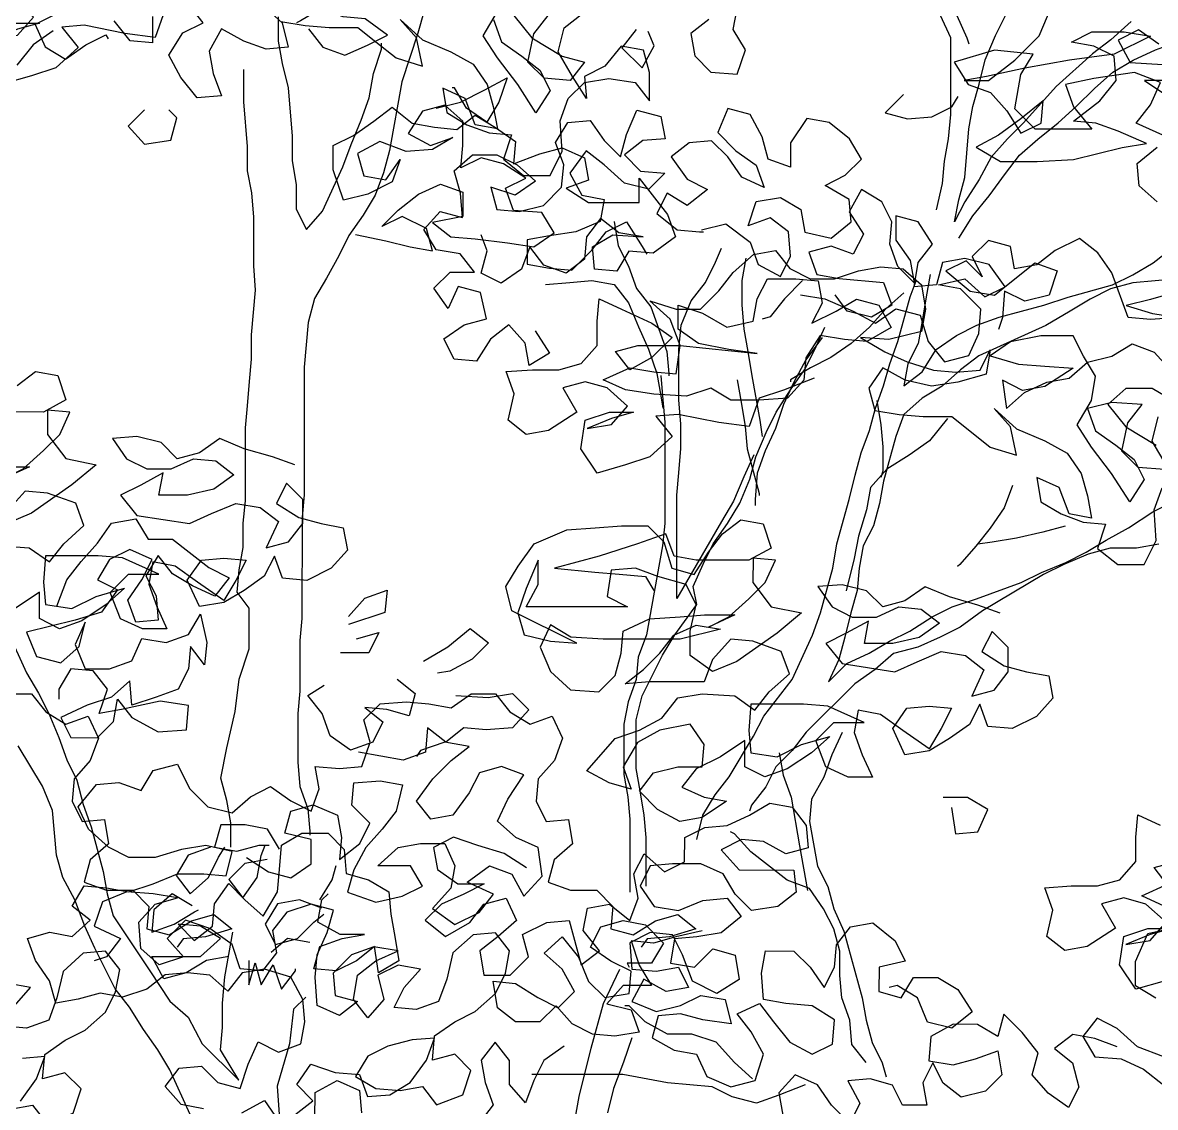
# Model space of a CAD drawing. Header units: inches. Extents: x 350994 to 353538, y 1581369 to 1583842.
# Drawn here: x 351497.648 to 351498.559, y 1583582.364 to 1583583.236 of the extents above; entities that cross this region are included whole.
import ezdxf

# ---------------------------------------------------------------- set-up
doc = ezdxf.new("R2010")
doc.units = ezdxf.units.IN
doc.header["$MEASUREMENT"] = 0
doc.linetypes.add('1', pattern=[0])
doc.layers.add('FOREST', color=96, linetype='Continuous')
doc.layers.add('TREE', color=81, linetype='1')

# ---------------------------------------------------------------- blocks, each defined once
blk = doc.blocks.new('TREE_4')
at = {"color": 94}
for points in [[(-953.5, 7397.9), (-979.6, 7377.7), (-973.8, 7345.9), (-950.7, 7322.7), (-913.1, 7319.8), (-901.5, 7354.5), (-918.8, 7383.4), (-913, 7415.2)], [(-1729.5, 7412.6), (-1744, 7372.1), (-1787.4, 7377.9), (-1845.2, 7389.6), (-1877, 7386.7), (-1853.9, 7357.8), (-1885.7, 7328.9), (-1920.4, 7317.3), (-1960.9, 7305.8), (-1984, 7340.5), (-1978.2, 7381), (-1943.5, 7392.5), (-1908.8, 7392.5), (-1940.6, 7383.9), (-1975.3, 7369.4), (-1940.6, 7375.2), (-1917.5, 7401.2), (-1946.4, 7427.2), (-1978.2, 7435.9), (-2010, 7427.3), (-1989.8, 7392.6), (-2030.3, 7366.6), (-2062.1, 7360.8), (-2088.1, 7381.1), (-2079.4, 7418.7), (-2090.9, 7450.5), (-2053.3, 7453.4), (-2015.7, 7453.3), (-1983.9, 7462), (-1960.8, 7488), (-1960.7, 7522.7), (-1957.8, 7554.5), (-1926, 7540)], [(-1914.5, 7453.2), (-1934.7, 7479.3), (-1902.9, 7487.9)], [(-1920.3, 7424.3), (-1952.1, 7438.8), (-1914.5, 7456.1)], [(-1564.7, 7395.1), (-1530, 7389.3), (-1495.4, 7386.3), (-1454.9, 7386.3), (-1428.9, 7366), (-1400, 7342.9), (-1362.4, 7331.3), (-1371, 7371.8), (-1394.1, 7397.8), (-1362.4, 7368.9), (-1321.9, 7351.5), (-1290.1, 7334.1), (-1269.9, 7305.2), (-1261.3, 7273.4), (-1255.5, 7241.6), (-1287.3, 7247.4), (-1301.7, 7285), (-1333.5, 7299.5), (-1327.8, 7264.8), (-1298.9, 7247.4), (-1267.1, 7235.8), (-1235.3, 7232.9), (-1246.9, 7198.2), (-1218, 7175), (-1180.4, 7175), (-1163, 7209.7), (-1165.9, 7253), (-1154.3, 7284.8), (-1131.1, 7307.9), (-1096.4, 7313.7), (-1058.8, 7307.9), (-1038.6, 7281.8), (-1038.6, 7322.3), (-1047.2, 7354.1), (-1079, 7359.9), (-1102.2, 7331.1), (-1131.1, 7316.6), (-1128.3, 7284.8), (-1148.5, 7316.6), (-1168.7, 7351.4), (-1160, 7386), (-1133.9, 7406.3)], [(-1232.2, 7403.5), (-1206.2, 7371.6), (-1162.9, 7345.6), (-1131.1, 7336.9), (-1151.4, 7310.9), (-1188.9, 7313.8), (-1212.1, 7336.9), (-1203.3, 7377.4), (-1183.1, 7403.4)], [(-1261.1, 7397.7), (-1249.6, 7365.9), (-1220.7, 7345.6), (-1194.7, 7325.4), (-1180.3, 7296.4), (-1200.6, 7264.6), (-1226.5, 7305.1), (-1255.4, 7342.8), (-1275.6, 7374.6), (-1255.4, 7409.3)], [(-311.7, 7362.6), (-340.6, 7382.9), (-369.5, 7368.4), (-352.2, 7336.6), (-305.9, 7333.7)], [(-294.4, 7310.5), (-332, 7310.6), (-297.3, 7287.4)], [(-306, 7232.5), (-343.6, 7249.9), (-323.3, 7275.9), (-308.9, 7307.7), (-346.4, 7322.2), (-404.3, 7313.5), (-444.7, 7304.9), (-433.2, 7273.1), (-407.2, 7241.3), (-488.2, 7241.3), (-517.1, 7270.3), (-508.3, 7319.4), (-491, 7348.3), (-545.9, 7354.1), (-603.7, 7336.8), (-583.5, 7305), (-551.7, 7293.4), (-528.6, 7267.4), (-508.4, 7235.6), (-479.5, 7250), (-476.6, 7281.8), (-508.4, 7255.8), (-540.2, 7232.7), (-572, 7215.4), (-537.4, 7195.1), (-485.3, 7195.1), (-433.3, 7197.9), (-363.9, 7215.2), (-329.2, 7220.9), (-369.6, 7238.3), (-401.4, 7249.9), (-433.2, 7252.8), (-395.6, 7281.7), (-372.5, 7310.6), (-375.3, 7345.3), (-404.2, 7359.8), (-436, 7365.6), (-407.1, 7380), (-360.8, 7380), (-323.2, 7374.2), (-375.3, 7348.2), (-438.9, 7339.6), (-502.5, 7328.1), (-557.5, 7316.6), (-589.3, 7310.8), (-554.6, 7310.8), (-517, 7339.7), (-482.3, 7374.3), (-464.9, 7414.8)], [(-1057.6, 7383.5), (-1077.9, 7357.5), (-1049, 7328.6), (-1031.6, 7360.4), (-1040.3, 7380.6)], [(-1458, 7090.7), (-1414.6, 7082), (-1379.9, 7073.3), (-1348.1, 7067.5), (-1356.8, 7099.3), (-1391.5, 7116.7), (-1420.4, 7102.3), (-1397.2, 7125.4), (-1368.3, 7148.5), (-1336.5, 7162.9), (-1304.7, 7151.3), (-1304.7, 7116.6), (-1348.1, 7108), (-1322.1, 7087.7), (-1287.4, 7084.8), (-1241.2, 7079), (-1203.6, 7073.2), (-1174.6, 7093.4), (-1192, 7122.3), (-1232.4, 7125.2), (-1244, 7157), (-1215, 7171.5), (-1246.8, 7191.7), (-1278.6, 7200.4), (-1307.6, 7186), (-1304.6, 7217.8), (-1304.6, 7252.5), (-1330.6, 7275.7), (-1362.4, 7267), (-1382.7, 7235.2), (-1350.9, 7217.9), (-1319.1, 7229.4), (-1348, 7212.1), (-1385.6, 7209.2), (-1423.2, 7223.7), (-1455, 7206.4), (-1446.3, 7174.6), (-1414.5, 7168.8), (-1394.3, 7197.7), (-1405.9, 7165.9), (-1440.6, 7148.5), (-1475.3, 7139.9), (-1489.7, 7183.3), (-1489.7, 7218), (-1460.7, 7232.4), (-1431.8, 7252.6), (-1405.8, 7272.8), (-1376.9, 7249.7), (-1345.1, 7243.9), (-1313.3, 7240.9), (-1287.2, 7261.2), (-1258.3, 7243.8), (-1229.5, 7223.5), (-1232.4, 7191.7), (-1194.8, 7206.1), (-1163, 7214.8), (-1131.2, 7200.3), (-1125.4, 7168.5), (-1157.2, 7157), (-1125.4, 7136.7), (-1053.2, 7136.6), (-1053.1, 7171.3), (-1012.7, 7119.2), (-1001.2, 7087.4), (-1033, 7064.3), (-1067.7, 7067.2), (-1085.1, 7038.3), (-1116.9, 7041.3), (-1119.7, 7073.1), (-1090.8, 7090.4), (-1047.4, 7087.5), (-1082.1, 7093.3), (-1108.1, 7113.5), (-1128.4, 7087.5), (-1131.3, 7055.7), (-1157.3, 7035.5), (-1189.1, 7047.1), (-1209.4, 7073.2), (-1220.9, 7041.4), (-1249.9, 7021.2), (-1278.8, 7035.6), (-1270.1, 7067.4), (-1278.7, 7090.6)], [(-676.1, 7290.7), (-702.1, 7264.7), (-670.3, 7256), (-635.6, 7258.8), (-606.7, 7273.2), (-598, 7287.7)], [(-803.6, 6886), (-847, 6868.7), (-881.7, 6857.1), (-896.2, 6816.7), (-939.6, 6822.5), (-997.4, 6834.1), (-1029.2, 6831.3), (-1006.1, 6802.3), (-1037.9, 6773.4), (-1072.7, 6761.9), (-1113.1, 6750.4), (-1136.2, 6785.1), (-1130.4, 6825.6), (-1095.7, 6837.1), (-1061, 6837.1), (-1092.8, 6828.4), (-1127.5, 6814), (-1092.8, 6819.8), (-1069.7, 6845.8), (-1098.6, 6871.8), (-1130.4, 6880.5), (-1162.2, 6871.9), (-1142, 6837.1), (-1182.5, 6811.2), (-1214.3, 6805.4), (-1240.3, 6825.7), (-1231.6, 6863.2), (-1243.1, 6895.1), (-1205.5, 6897.9), (-1167.9, 6897.9), (-1136.1, 6906.5), (-1113, 6932.5), (-1112.9, 6967.2), (-1110, 6999), (-1078.2, 6984.5), (-1034.9, 6964.3), (-1006, 6944), (-1034.9, 6915.1), (-1066.7, 6897.8), (-1087, 6923.8), (-1055.1, 6932.5), (-994.4, 6932.4), (-884.6, 6920.8), (-925, 6926.6), (-968.4, 6935.3), (-997.3, 6955.6), (-997.3, 6990.2), (-962.6, 6978.7), (-927.9, 6958.4), (-890.3, 6967), (-884.5, 6998.8), (-870, 7027.7), (-829.5, 7027.7), (-797.7, 7024.8), (-792, 6993), (-806.5, 6964.1), (-771.8, 6981.4), (-742.8, 6998.7), (-711, 6990), (-693.7, 6958.2), (-728.4, 6938), (-760.2, 6940.9), (-794.9, 6946.7), (-815.2, 6914.9), (-818.1, 6883.1), (-841.3, 6857.1), (-881.7, 6854.3), (-922.2, 6854.3), (-951.1, 6871.7), (-985.8, 6860.1), (-1032.1, 6863.1), (-1072.6, 6868.9), (-1104.3, 6883.4), (-1066.7, 6900.7), (-1032.1, 6894.9), (-1000.3, 6891.9), (-994.4, 6932.4), (-1008.9, 6970), (-1037.7, 6996.1), (-1000.2, 6984.5), (-965.5, 6984.4), (-939.4, 7010.4), (-919.2, 7036.4), (-890.2, 7062.4), (-858.4, 7068.2), (-838.2, 7042.1), (-809.3, 7027.7), (-774.6, 7027.6), (-739.9, 7039.2), (-708.1, 7044.9), (-676.3, 7042), (-650.3, 7018.8), (-644.5, 6984.1), (-650.3, 6952.3), (-696.6, 6940.8), (-737.1, 6943.8), (-702.4, 6923.5), (-670.6, 6909), (-633.1, 6897.4), (-601.2, 6894.5), (-566.6, 6897.3), (-552.1, 6926.2), (-557.9, 6891.5), (-598.4, 6880), (-636, 6874.3), (-673.5, 6883), (-705.3, 6900.4), (-725.6, 6871.5), (-717, 6839.6), (-682.3, 6833.8), (-647.6, 6830.9), (-607.1, 6830.9), (-581.1, 6810.6), (-552.2, 6787.5), (-514.6, 6775.9), (-523.3, 6816.3), (-546.4, 6842.4), (-514.6, 6813.4), (-474.1, 6796.1), (-442.3, 6778.7), (-422.1, 6749.7), (-413.5, 6717.9), (-407.7, 6686.1), (-439.5, 6691.9), (-453.9, 6729.5), (-485.7, 6744), (-480, 6709.3), (-451.1, 6691.9), (-419.3, 6680.4), (-387.5, 6677.4), (-399.1, 6642.7), (-370.2, 6619.6), (-332.6, 6619.6), (-315.2, 6654.2), (-318.1, 6697.6), (-306.5, 6729.4)], [(-300.7, 6761.2), (-320.9, 6795.9), (-312.2, 6830.6)], [(-286.1, 6850.8), (-320.8, 6871.1), (-358.4, 6871.1), (-384.4, 6848), (-358.5, 6816.2), (-315.1, 6790.1)], [(-303.6, 6755.4), (-341.2, 6758.3), (-364.3, 6781.5), (-355.6, 6822), (-335.3, 6848), (-378.7, 6850.9), (-413.4, 6842.3), (-401.8, 6810.4), (-372.9, 6790.2), (-346.9, 6769.9), (-332.5, 6741), (-352.8, 6709.2), (-378.8, 6749.7), (-407.6, 6787.3), (-427.8, 6819.1), (-407.6, 6853.8), (-401.8, 6888.5), (-419.1, 6917.4), (-433.5, 6946.4), (-479.8, 6946.4), (-523.1, 6937.8), (-552.1, 6917.6), (-511.6, 6906), (-474, 6903), (-433.5, 6900.1), (-474.1, 6874.1), (-505.9, 6868.4), (-534.8, 6882.8), (-529, 6842.4), (-503, 6865.5), (-471.2, 6879.9), (-439.3, 6885.7), (-413.3, 6908.8), (-378.6, 6917.4), (-349.7, 6934.7), (-317.9, 6923.1), (-294.8, 6897.1)], [(-291.8, 7007), (-323.6, 6998.3), (-358.3, 6989.7), (-320.7, 6978.1), (-283.1, 6972.2), (-323.6, 6969.4), (-355.4, 6972.3), (-378.5, 7035.9), (-398.7, 7064.9), (-424.7, 7085.1), (-459.4, 7067.8), (-485.5, 7047.6), (-517.3, 7041.9), (-523, 7073.7), (-554.8, 7082.4), (-578, 7059.3), (-563.5, 7030.3), (-586.6, 7053.5), (-615.6, 7039.1), (-580.9, 7010.1), (-546.2, 7004.3), (-488.3, 7050.5), (-456.6, 7038.9), (-468.1, 7004.2), (-502.9, 6995.6), (-531.8, 7010.1), (-534.7, 6972.5), (-540.5, 6955.1)], [(-792, 6943.8), (-815.2, 6912), (-832.6, 6880.2), (-847.1, 6848.4), (-858.6, 6813.8), (-873.1, 6782), (-884.7, 6750.2), (-887.7, 6712.6), (-887.7, 6703.9)], [(-1544.7, 6761.9), (-1576.5, 6773.5), (-1617, 6785.1), (-1651.6, 6799.6), (-1680.6, 6779.4), (-1712.4, 6770.8), (-1735.5, 6793.9), (-1770.2, 6802.6), (-1804.9, 6799.8), (-1784.7, 6770.8), (-1755.8, 6756.4), (-1721.1, 6756.3), (-1689.3, 6770.8), (-1657.5, 6767.8), (-1631.5, 6747.6), (-1660.4, 6727.4), (-1698, 6718.7), (-1738.5, 6718.8), (-1732.6, 6750.6), (-1764.5, 6733.2), (-1793.4, 6718.8), (-1770.3, 6689.9), (-1695.1, 6678.2), (-1663.3, 6692.7), (-1628.6, 6707.1), (-1593.9, 6701.3), (-1567.9, 6681), (-1585.3, 6643.4), (-1553.5, 6652.1), (-1533.2, 6678.1), (-1533.2, 6712.8), (-1556.3, 6735.9), (-1570.8, 6707), (-1539, 6686.8), (-1507.2, 6678.1), (-1475.4, 6672.3), (-1469.6, 6640.4), (-1492.8, 6614.4), (-1527.5, 6597.1), (-1562.2, 6600.1), (-1573.7, 6631.9), (-1588.2, 6603), (-1617.1, 6582.8), (-1646.1, 6565.4), (-1680.8, 6559.7), (-1698.1, 6597.3), (-1677.8, 6626.2), (-1646, 6629), (-1614.2, 6626.1), (-1628.7, 6597.2), (-1646.1, 6568.3), (-1683.6, 6594.4), (-1715.4, 6617.5), (-1747.2, 6623.4), (-1753, 6591.6), (-1741.5, 6559.7), (-1727.1, 6527.9), (-1761.8, 6528), (-1793.6, 6542.4), (-1808, 6580), (-1781.9, 6606), (-1738.6, 6606), (-1790.6, 6629.2), (-1825.3, 6632.1), (-1900.5, 6632.2), (-1903.4, 6594.6), (-1900.5, 6562.8), (-1862.9, 6557), (-1828.2, 6574.3), (-1787.7, 6585.8), (-1813.8, 6562.7), (-1848.5, 6539.6), (-1880.3, 6528.1), (-1909.2, 6542.5), (-1909.2, 6580.1), (-1943.9, 6557)], [(-1969.8, 6646.7), (-1923.6, 6643.8), (-1894.7, 6623.5), (-1874.4, 6649.5), (-1845.5, 6675.5), (-1857, 6707.3), (-1897.5, 6721.8), (-1929.3, 6724.7), (-1955.3, 6695.8)], [(-1966.8, 6759.4), (-1923.5, 6759.4), (-1961.1, 6742.1), (-1932.1, 6756.5), (-1903.2, 6782.5), (-1880.1, 6805.6), (-1865.6, 6837.4), (-1897.4, 6840.3), (-1897.4, 6805.6), (-1871.4, 6770.9), (-1828, 6762.2), (-1862.8, 6733.3), (-1920.6, 6692.9), (-1955.3, 6678.5)], [(-1940.7, 6875.1), (-1914.7, 6895.3), (-1882.9, 6889.5), (-1871.3, 6854.8), (-1903.2, 6837.4), (-1978.3, 6837.5)], [(-913.5, 6883.2), (-907.8, 6851.4), (-902, 6816.7), (-899.2, 6784.9), (-881.9, 6721.3), (-881.9, 6718.4)], [(-714, 6854.1), (-708.3, 6819.4), (-705.4, 6787.6), (-705.5, 6752.9), (-708.4, 6744.2)], [(-612.9, 6828), (-638.9, 6796.2), (-667.9, 6776), (-699.7, 6755.8), (-722.8, 6729.8), (-728.6, 6698), (-740.2, 6660.4), (-746.1, 6628.6), (-757.7, 6582.4)], [(-520.4, 6732.5), (-532, 6700.7), (-552.3, 6671.8), (-572.6, 6645.8), (-595.7, 6619.8), (-598.6, 6616.9)], [(-538, 6550.4), (-569.7, 6561.9), (-610.2, 6573.5), (-644.9, 6588), (-673.8, 6567.8), (-705.6, 6559.2), (-728.8, 6582.3), (-763.4, 6591), (-798.1, 6588.2), (-777.9, 6559.2), (-749, 6544.8), (-714.3, 6544.7), (-682.5, 6559.2), (-650.7, 6556.2), (-624.7, 6536), (-653.6, 6515.8), (-691.2, 6507.1), (-731.7, 6507.2), (-725.9, 6539), (-757.7, 6521.6), (-786.6, 6507.2), (-763.5, 6478.3), (-688.4, 6466.6), (-656.6, 6481.1), (-621.9, 6495.5), (-587.2, 6489.7), (-561.2, 6469.4), (-578.5, 6431.8), (-546.7, 6440.5), (-526.5, 6466.5), (-526.4, 6501.2), (-549.5, 6524.3), (-564, 6495.4), (-532.2, 6475.2), (-500.4, 6466.5), (-468.6, 6460.7), (-462.9, 6428.8), (-486, 6402.8), (-520.8, 6385.5), (-555.5, 6388.5), (-567, 6420.3), (-581.5, 6391.4), (-610.4, 6371.2), (-639.3, 6353.8), (-674, 6348.1), (-691.3, 6385.7), (-671.1, 6414.6), (-639.3, 6417.4), (-607.5, 6414.5), (-622, 6385.6), (-639.3, 6356.7), (-676.9, 6382.8), (-708.7, 6405.9), (-740.5, 6411.8), (-746.3, 6380), (-734.7, 6348.1), (-720.3, 6316.3), (-755, 6316.4), (-786.8, 6330.8), (-801.2, 6368.4), (-775.2, 6394.4), (-731.8, 6394.4), (-783.8, 6417.6), (-818.5, 6420.5), (-893.7, 6420.6), (-896.6, 6383), (-893.8, 6351.2), (-856.2, 6345.4), (-821.5, 6362.7), (-781, 6374.2), (-807, 6351.1), (-841.7, 6328), (-873.6, 6316.5), (-902.5, 6330.9), (-902.4, 6368.5), (-937.1, 6345.4), (-971.9, 6328.1), (-992.1, 6302.1), (-960.3, 6287.6), (-928.5, 6281.8), (-963.2, 6258.7), (-995.1, 6253), (-1026.8, 6270.3), (-1052.8, 6296.4), (-1032.6, 6322.4), (-997.9, 6331), (-963.2, 6331), (-960.3, 6362.8), (-980.5, 6391.7), (-1023.8, 6383.1), (-1055.7, 6365.8), (-1075.9, 6331.1), (-1064.4, 6299.3), (-1096.2, 6308), (-1128, 6325.4), (-1087.5, 6371.6), (-1052.8, 6383.1), (-1020.9, 6400.4), (-997.8, 6429.3), (-963.1, 6435.1), (-916.8, 6432.2), (-887.9, 6411.9), (-867.7, 6437.9), (-838.7, 6463.9), (-850.3, 6495.7), (-890.7, 6510.2), (-922.5, 6513.1), (-948.6, 6484.2), (-960.2, 6452.4), (-1038.2, 6452.5), (-1072.9, 6449.6), (-1046.9, 6469.9), (-1023.7, 6493), (-1003.5, 6519), (-971.7, 6533.4), (-937, 6527.6), (-994.8, 6513.2), (-1104.7, 6513.3), (-1150.9, 6516.2), (-1179.8, 6533.6), (-1194.3, 6501.8), (-1179.9, 6467.1), (-1151, 6441), (-1110.5, 6438.1), (-1087.4, 6461.2), (-1078.7, 6493), (-1075.8, 6524.8), (-1038.2, 6542.1), (-994.8, 6545), (-960.1, 6547.8), (-916.7, 6547.8), (-954.3, 6530.5), (-925.4, 6544.9), (-896.5, 6570.9), (-873.3, 6594), (-858.8, 6625.8), (-890.6, 6628.7), (-890.7, 6594), (-864.7, 6559.3), (-821.3, 6550.6), (-856, 6521.7), (-913.9, 6481.3), (-948.6, 6466.9), (-980.4, 6490), (-980.3, 6524.7), (-971.6, 6562.3), (-986.1, 6591.2), (-1026.5, 6602.8), (-1058.3, 6614.4), (-1093, 6611.6), (-1098.8, 6574), (-1069.9, 6559.5), (-1214.5, 6559.6), (-1197.1, 6591.4), (-1197.1, 6626.1), (-1214.5, 6585.7), (-1226.1, 6551), (-1217.4, 6519.2), (-1179.9, 6510.5), (-1142.3, 6507.5), (-1234.8, 6553.9), (-1243.4, 6588.6), (-1226, 6617.5), (-1202.9, 6649.3), (-1156.6, 6669.5), (-1116.1, 6672.3), (-1078.5, 6675.2), (-1040.9, 6675.1), (-1017.8, 6652), (-1006.3, 6614.4), (-974.5, 6605.7), (-954.2, 6637.5), (-934, 6663.5), (-907.9, 6683.7), (-876.1, 6677.9), (-864.6, 6643.2), (-896.4, 6625.9), (-971.6, 6625.9), (-1003.4, 6631.7), (-1014.9, 6663.5), (-1055.4, 6649.1), (-1110.4, 6631.8), (-1174, 6614.5), (-1116.2, 6608.7), (-1081.5, 6605.8), (-1043.9, 6602.9), (-1032.3, 6582.6)], [(-445.3, 6674.6), (-477.1, 6665.9), (-514.7, 6657.3), (-549.4, 6651.6), (-569.7, 6648.7)], [(-1955, 6435.4), (-1920.3, 6435.4), (-1900.1, 6409.3), (-1871.2, 6391.9), (-1839.4, 6403.5), (-1825, 6371.7), (-1836.6, 6339.9), (-1859.7, 6313.9), (-1862.6, 6282.1), (-1848.2, 6253.1), (-1816.4, 6256), (-1810.7, 6221.3), (-1836.7, 6198.2), (-1845.4, 6166.4), (-1813.6, 6154.8), (-1776, 6154.8), (-1752.9, 6131.6), (-1755.8, 6099.8), (-1724, 6091.1), (-1692.2, 6111.3), (-1660.4, 6120), (-1634.4, 6099.7), (-1672, 6088.2), (-1703.8, 6085.3), (-1712.5, 6073.8)], [(-1674.9, 5843), (-1706.7, 5848.8), (-1729.8, 5874.9), (-1709.5, 5900.9), (-1677.7, 5903.7), (-1654.6, 5880.6), (-1622.8, 5871.9), (-1611.2, 5906.6), (-1596.7, 5938.4), (-1567.8, 5923.9), (-1536, 5935.4), (-1530.2, 5967.2), (-1533.1, 5999), (-1550.4, 6030.8), (-1588, 6042.4), (-1619.8, 6036.7), (-1640, 6010.7), (-1666, 6033.8), (-1697.8, 6036.8), (-1729.6, 6033.9), (-1755.7, 6013.7), (-1790.4, 6002.2), (-1822.2, 6008), (-1854, 5999.3), (-1885.8, 5993.6), (-1894.5, 6025.4), (-1914.7, 6054.3), (-1926.2, 6086.1), (-1894.4, 6094.8), (-1862.6, 6089), (-1836.6, 6112.1), (-1862.6, 6132.3), (-1845.2, 6161.2), (-1813.4, 6158.3), (-1781.6, 6152.5), (-1746.9, 6164), (-1712.2, 6178.4), (-1674.6, 6178.4), (-1642.8, 6175.5), (-1634.1, 6210.2), (-1671.6, 6218.9), (-1706.4, 6213.1), (-1743.9, 6201.6), (-1781.5, 6201.6), (-1810.4, 6216.1), (-1839.3, 6242.2), (-1853.8, 6274), (-1827.7, 6305.8), (-1795.9, 6308.6), (-1764.1, 6297), (-1746.7, 6325.9), (-1712, 6334.6), (-1694.7, 6299.9), (-1668.7, 6273.8), (-1634, 6265.1), (-1608, 6288.2), (-1579.1, 6302.7), (-1550.2, 6282.4), (-1521.3, 6267.9), (-1509.7, 6299.7), (-1515.4, 6331.5), (-1480.7, 6328.6), (-1448.9, 6331.4), (-1437.3, 6366.1), (-1446, 6397.9), (-1422.8, 6421.1), (-1385.2, 6423.9), (-1353.4, 6421), (-1321.6, 6415.2), (-1292.7, 6435.4), (-1258, 6435.4), (-1237.8, 6409.3), (-1208.9, 6391.9), (-1177.1, 6403.5), (-1162.6, 6371.7), (-1174.2, 6339.9), (-1197.4, 6313.9), (-1200.3, 6282.1), (-1185.9, 6253.1), (-1154.1, 6256), (-1148.3, 6221.3), (-1174.4, 6198.2), (-1183.1, 6166.4), (-1151.3, 6154.8), (-1113.7, 6154.8), (-1090.6, 6131.6), (-1093.5, 6099.8), (-1061.7, 6091.1), (-1029.9, 6111.3), (-998.1, 6120), (-972.1, 6099.7), (-1009.7, 6088.2), (-1041.5, 6085.3), (-1050.2, 6073.8)], [(-763.6, 6380), (-778.1, 6348.2), (-789.7, 6316.4), (-807.1, 6284.6), (-810, 6252.8), (-798.5, 6189.2), (-784.1, 6160.3), (-775.4, 6128.4), (-761, 6096.6), (-735.1, 6001.2), (-729.3, 5969.4), (-720.7, 5937.6), (-706.2, 5908.6), (-700.5, 5888.4)], [(-1613.8, 6201.5), (-1582.1, 6181.2), (-1550.3, 6172.5), (-1521.3, 6192.7), (-1521.3, 6227.4), (-1558.9, 6236.1), (-1550.2, 6267.9), (-1518.4, 6276.6), (-1483.7, 6262.1), (-1477.9, 6230.3), (-1480.8, 6198.5), (-1451.9, 6221.6), (-1437.4, 6250.5), (-1463.4, 6276.5), (-1460.5, 6308.3), (-1422.9, 6311.2), (-1391.1, 6305.4), (-1399.8, 6267.8), (-1420.1, 6241.8), (-1443.2, 6215.8), (-1460.6, 6184), (-1469.3, 6152.2), (-1428.9, 6137.7), (-1391.3, 6146.4), (-1362.3, 6160.8), (-1379.7, 6189.7), (-1425.9, 6189.8), (-1397, 6215.7), (-1365.2, 6221.5), (-1330.5, 6221.5), (-1316, 6189.7), (-1321.9, 6157.9), (-1347.9, 6129), (-1316.1, 6105.8), (-1281.4, 6123.1), (-1261.1, 6149.1), (-1298.7, 6166.5), (-1266.9, 6189.6), (-1235.1, 6178), (-1217.8, 6146.2), (-1191.7, 6175.1), (-1197.5, 6215.6), (-1229.3, 6230), (-1255.3, 6253.2), (-1240.8, 6285), (-1217.6, 6319.7), (-1249.4, 6331.3), (-1281.2, 6322.6), (-1295.7, 6293.7), (-1318.9, 6261.9), (-1350.7, 6256.2), (-1370.9, 6282.2), (-1347.7, 6314), (-1321.7, 6340), (-1295.7, 6360.2), (-1330.3, 6366), (-1365, 6354.5), (-1370.8, 6345.8)], [(-853.3, 6351.1), (-847.5, 6319.3), (-836, 6287.5), (-824.5, 6218.1), (-813, 6154.5)], [(-607.6, 6272.9), (-601.9, 6235.3), (-570, 6238.1), (-555.6, 6269.9), (-584.5, 6287.3), (-619.2, 6287.3)], [(-729.4, 5908.7), (-749.6, 5934.7), (-752.4, 5969.4), (-764, 6001.2), (-766.8, 6033), (-766.8, 6067.7), (-775.5, 6099.5), (-789.9, 6128.5), (-810.1, 6157.4), (-841.9, 6169), (-893.9, 6209.5), (-917, 6235.5), (-922.8, 6238.4)], [(-1620, 5837.2), (-1588.1, 5854.5), (-1567.9, 5825.6)], [(-1515.9, 5828.4), (-1515.8, 5866), (-1484, 5883.3), (-1452.2, 5868.8), (-1449.4, 5837)], [(-1544.8, 5834.2), (-1518.7, 5854.4), (-1541.9, 5877.6), (-1521.6, 5906.5), (-1486.9, 5894.9), (-1452.2, 5892), (-1440.7, 5860.2), (-1408.9, 5863), (-1379.9, 5880.3), (-1356.8, 5912.1), (-1345.2, 5943.9), (-1377, 5941.1), (-1411.7, 5932.4), (-1440.6, 5918), (-1458, 5889.1), (-1429.1, 5871.7), (-1394.4, 5868.8), (-1362.6, 5874.5), (-1342.4, 5848.5), (-1304.8, 5862.9), (-1293.2, 5897.6), (-1316.3, 5920.8), (-1348.1, 5912.1), (-1345.2, 5946.8), (-1316.3, 5967), (-1287.3, 5981.5), (-1258.4, 6007.4), (-1243.9, 6036.3), (-1238.1, 6068.1), (-1258.3, 6094.2), (-1290.1, 6091.3), (-1319.1, 6065.3), (-1327.8, 6027.7), (-1339.4, 5996), (-1371.2, 5984.4), (-1403, 5987.3), (-1388.5, 6016.2), (-1365.3, 6042.2), (-1397.1, 6048.1), (-1426.1, 6033.6), (-1417.4, 5998.9), (-1440.6, 5972.9), (-1460.8, 5999), (-1455, 6033.6), (-1428.9, 6053.9), (-1397.1, 6068.3), (-1431.8, 6074.1), (-1463.6, 6062.6), (-1489.7, 6036.6), (-1486.8, 6004.8), (-1455, 5996.1), (-1481, 5975.8), (-1512.8, 5990.3), (-1515.7, 6030.8), (-1512.8, 6062.6), (-1498.3, 6094.4), (-1489.6, 6126.2), (-1521.4, 6134.9), (-1556.1, 6123.4), (-1576.3, 6097.4), (-1570.6, 6065.6), (-1590.9, 6039.6), (-1622.7, 6042.5), (-1634.2, 6077.2), (-1666, 6100.3), (-1700.7, 6111.9), (-1726.7, 6085.9), (-1703.6, 6059.9), (-1738.3, 6048.4), (-1764.3, 6071.5), (-1767.2, 6109.1), (-1744, 6135.1), (-1712.2, 6143.8), (-1746.9, 6149.6), (-1784.5, 6152.5), (-1819.2, 6138.1), (-1830.8, 6103.4), (-1793.2, 6086), (-1813.5, 6060), (-1830.8, 6054.2)], [(-1936.3, 5853.9), (-1913.1, 5885.7), (-1901.5, 5917.5), (-1933.4, 5914.6)], [(-1950.8, 5842.3), (-1919, 5848.1), (-1898.7, 5822.1), (-1861.1, 5836.5), (-1849.5, 5871.2), (-1872.7, 5894.3), (-1904.5, 5885.7), (-1901.5, 5920.4), (-1872.6, 5940.6), (-1843.7, 5955), (-1814.7, 5981), (-1800.3, 6009.9), (-1794.5, 6041.7), (-1814.7, 6067.7), (-1846.5, 6064.9), (-1875.4, 6038.9), (-1884.1, 6001.3), (-1895.7, 5969.5), (-1927.5, 5958), (-1959.3, 5960.9)], [(-1944.8, 5989.8), (-1921.7, 6015.8), (-1953.5, 6021.6)], [(-963.4, 6096.8), (-1001, 6088.2), (-1032.8, 6079.5), (-1064.6, 6082.4), (-1053.1, 6047.7), (-1035.7, 6018.8), (-1076.2, 6018.8), (-1099.4, 5992.8), (-1064.7, 5984.1), (-1053.2, 5952.3), (-1087.9, 5946.6), (-1119.7, 5949.5), (-1148.6, 5964), (-1171.7, 5990), (-1194.8, 5966.9), (-1229.5, 5966.9), (-1255.5, 5987.2), (-1261.3, 6024.8), (-1229.5, 6021.9), (-1197.7, 6001.6), (-1168.8, 5987.1), (-1145.6, 6010.2), (-1162.9, 6042.1), (-1188.9, 6065.2), (-1162.9, 6088.3), (-1139.8, 6059.4), (-1125.4, 6024.7), (-1102.3, 6001.5), (-1067.6, 6007.3), (-1064.6, 6039.1), (-1093.5, 6053.6), (-1122.4, 6073.8), (-1108, 6102.7), (-1076.1, 6111.4), (-1044.3, 6105.6), (-1018.3, 6079.5), (-1035.7, 6050.6), (-1070.4, 6050.6), (-1067.5, 6044.9)], [(28.1, 5801), (54.1, 5777.8), (62.7, 5743.1), (30.9, 5740.3), (-0.9, 5751.9), (-32.7, 5769.2), (-50.1, 5737.4), (-44.3, 5705.6), (-32.8, 5673.8), (-67.5, 5671), (-90.6, 5699.9), (-107.9, 5731.7), (-87.6, 5763.5), (-58.7, 5777.9), (-81.8, 5806.9)], [(-131, 5786.7), (-131, 5749.1), (-162.8, 5752), (-185.9, 5780.9)], [(-315.8, 6000.8), (-344.7, 6018.2), (-344.7, 6052.9), (-327.3, 6093.3), (-286.8, 6102)], [(-304.3, 5916.9), (-341.9, 5931.4), (-370.8, 5957.5), (-399.7, 5972), (-420, 5946), (-402.6, 5917), (-365.1, 5914.1), (-333.3, 5899.6), (-304.4, 5876.5)], [(-269.8, 5789.7), (-298.7, 5775.3), (-284.3, 5743.4), (-255.4, 5726.1), (-226.4, 5746.3), (-197.5, 5760.7), (-194.6, 5754.9)], [(-891.3, 5885.7), (-917.3, 5908.8), (-943.3, 5937.8), (-978, 5949.4), (-1012.7, 5949.4), (-1044.5, 5966.8), (-1067.6, 5989.9), (-1073.4, 5989.9)], [(-370.8, 5931.5), (-402.6, 5943.1), (-434.4, 5948.9), (-460.5, 5928.7), (-434.5, 5908.4), (-425.8, 5873.7), (-440.3, 5844.8), (-469.2, 5865.1), (-492.3, 5891.1), (-483.6, 5922.9), (-506.7, 5951.8), (-532.7, 5977.9), (-541.4, 5946.1), (-570.3, 5963.4), (-605, 5963.5), (-636.8, 5946.2), (-639.7, 5911.5), (-605, 5905.7), (-573.2, 5914.3), (-541.4, 5925.8), (-535.7, 5891.1), (-558.8, 5868), (-593.5, 5859.4), (-619.5, 5879.6), (-634, 5908.6), (-648.4, 5879.7), (-642.7, 5847.9), (-677.4, 5847.9), (-691.8, 5876.8), (-723.6, 5885.5), (-755.4, 5882.7), (-738.1, 5850.8), (-752.6, 5821.9), (-778.6, 5848), (-798.8, 5876.9), (-830.6, 5891.4), (-853.7, 5865.4), (-848, 5833.6)], [(941.9, 5967.8), (947.6, 5904.2), (956.2, 5872.4), (976.4, 5846.4), (999.5, 5817.4), (1016.9, 5788.5), (1031.3, 5756.7), (1034.2, 5748)], [(1265.5, 5779.6), (1236.6, 5753.6), (1210.5, 5733.4), (1158.4, 5687.2), (1112.1, 5635.2), (1089, 5612.1), (1065.8, 5586.1), (1048.5, 5554.3), (1028.2, 5522.5), (1013.7, 5493.6), (1019.5, 5525.4), (1028.2, 5557.2), (1034.1, 5626.6), (1039.9, 5658.4), (1048.6, 5690.2), (1057.3, 5724.9), (1071.8, 5759.6), (1100.7, 5817.4)], [(-1160.2, 5932.2), (-1189.1, 5912), (-1203.6, 5883.1), (-1215.2, 5851.3), (-1238.3, 5877.3), (-1238.2, 5912), (-1258.5, 5938.1), (-1278.7, 5912.1), (-1273, 5880.2), (-1261.4, 5848.4), (-1281.7, 5822.4)], [(-816.1, 5876.9), (-853.7, 5862.5), (-885.6, 5851), (-920.2, 5859.7), (-949.1, 5874.2), (-1012.7, 5880), (-1076.3, 5891.6), (-1206.4, 5891.7)], [(256.5, 5795), (247.8, 5763.2), (224.6, 5693.8), (218.8, 5662), (212.9, 5627.3), (207.1, 5595.5), (198.4, 5563.7), (186.8, 5532), (169.5, 5503.1), (149.2, 5474.2), (134.7, 5445.3), (117.3, 5413.5), (100, 5384.6), (91.2, 5349.9), (85.4, 5286.3), (85.2, 5104.1), (82.3, 5072.3), (82.2, 4927.8), (79.3, 4896), (79.2, 4823.7), (76.3, 4791.9), (76.2, 4722.5), (79.1, 4687.8), (90.6, 4656), (93.5, 4624.2), (93.5, 4618.4)], [(987.7, 5511), (996.4, 5548.6), (999.3, 5580.4), (1005.1, 5612.2), (1008.1, 5646.9), (1008.2, 5756.7), (993.7, 5788.5), (976.4, 5820.4), (956.2, 5860.9)], [(91.6, 5769.1), (111.8, 5743.1), (143.6, 5731.5), (175.5, 5745.9), (204.4, 5760.3), (172.6, 5783.5), (140.8, 5786.4), (109, 5798), (80.1, 5780.7), (74.3, 5777.8)], [(48.3, 5786.5), (48.2, 5751.8), (54, 5720), (62.6, 5685.3), (68.4, 5615.9), (68.3, 5581.2), (74.1, 5546.5), (74, 5511.8), (88.5, 5482.9), (111.6, 5508.9), (140.6, 5572.5), (152.2, 5604.3), (166.7, 5638.9), (178.3, 5670.7), (184.1, 5705.4), (195.7, 5740.1), (195.7, 5748.8)], [(1019.5, 5470.5), (1039.7, 5502.3), (1062.9, 5531.1), (1086.1, 5562.9), (1106.3, 5588.9), (1132.4, 5612), (1161.3, 5635.1), (1187.3, 5658.3), (1213.4, 5684.2), (1239.4, 5707.4), (1268.4, 5724.7), (1300.2, 5739.1), (1332, 5750.6), (1363.8, 5759.3), (1395.6, 5762.1), (1427.4, 5770.8), (1462.1, 5776.5), (1493.9, 5782.3), (1566.2, 5782.2), (1598, 5770.6), (1609.6, 5762)], [(-272.7, 5766.6), (-301.6, 5746.4), (-324.8, 5717.5)], [(-340, 4913.7), (-311.1, 4850.1), (-293.8, 4821.1), (-279.3, 4792.2), (-264.9, 4757.5), (-253.4, 4725.7), (-239, 4696.8), (-230.3, 4662.1), (-218.8, 4630.2), (-201.5, 4566.6), (-195.7, 4534.8), (-187.1, 4503), (-135.1, 4424.9), (-135.1, 4424.9), (-106.2, 4381.5), (-80.2, 4358.3), (-60, 4320.7), (-8, 4268.6), (-34, 4312), (-31.1, 4343.8), (-31.1, 4378.5), (-28.1, 4416.1), (-16.5, 4479.7)], [(-19.3, 4601.1), (-19.3, 4635.8), (-25, 4667.6), (-33.7, 4699.5), (-25, 4742.8), (-13.3, 4794.9), (-7.5, 4841.1), (7, 4884.5), (7, 4942.3), (-10.3, 4965.4), (-7.4, 4997.2), (-1.6, 5029), (-1.5, 5063.7), (1.4, 5095.5), (1.5, 5199.6), (4.4, 5231.4), (7.3, 5266.1), (10.2, 5297.9), (10.3, 5332.6), (16.1, 5396.2), (13.3, 5430.9), (13.3, 5500.3), (10.5, 5535), (4.7, 5566.8), (4.7, 5601.5), (-1, 5665.1), (-0.9, 5711.4)], [(273.7, 5656.2), (308.4, 5664.8), (343.1, 5682.2), (374.9, 5699.5), (363.3, 5664.8), (345.9, 5635.9), (317.1, 5656.2), (299.7, 5685.1), (296.8, 5685.1)], [(1302.9, 5522.3), (1276.9, 5545.4), (1274, 5577.2), (1302.9, 5600.3)], [(-142.7, 5653.7), (-165.8, 5630.6), (-142.7, 5604.5), (-105.1, 5610.3), (-96.4, 5642.1), (-108, 5653.7)], [(415.1, 5338), (435.3, 5306.2), (406.3, 5288.9), (400.6, 5320.7), (377.5, 5346.7), (351.4, 5326.5), (331.2, 5294.7), (299.4, 5297.7), (284.9, 5326.6), (313.9, 5346.8), (345.7, 5355.4), (337, 5393), (305.3, 5401.7), (290.8, 5369.9), (270.6, 5398.9), (293.7, 5422), (328.4, 5422), (308.2, 5448), (273.5, 5453.8), (256.2, 5482.7), (279.3, 5508.7), (311.1, 5500), (308.3, 5534.7), (299.6, 5566.5), (325.7, 5589.6), (360.4, 5589.6), (389.3, 5575.1), (415.3, 5552), (386.3, 5531.8), (351.6, 5543.4), (360.3, 5511.6), (392.1, 5508.6), (426.8, 5517.3), (452.8, 5543.3), (455.8, 5575.1), (444.2, 5606.9), (461.6, 5635.8), (493.4, 5638.6), (513.6, 5609.7), (536.7, 5586.6), (545.4, 5618.4), (559.9, 5653), (594.6, 5644.3), (600.4, 5612.5), (568.6, 5609.7), (542.5, 5589.5), (565.6, 5566.3), (600.3, 5563.4), (577.2, 5540.3), (542.5, 5549), (513.6, 5575), (487.6, 5595.3), (464.4, 5563.5), (481.7, 5531.7), (513.5, 5525.9), (507.7, 5494.1), (473, 5479.6), (435.4, 5473.9), (403.6, 5468.1), (403.6, 5433.4), (435.4, 5427.6), (467.2, 5424.7), (496.1, 5453.6), (516.4, 5479.6), (545.3, 5494), (565.5, 5462.2), (574.2, 5447.7)], [(652.3, 5482.4), (687, 5491), (721.7, 5465), (733.2, 5433.1), (765, 5415.8), (779.5, 5444.7), (776.6, 5479.4), (750.6, 5499.6), (718.8, 5488.1), (730.4, 5522.8), (765.1, 5528.5), (794, 5511.2), (799.7, 5479.3), (837.3, 5470.6), (866.2, 5493.7), (863.4, 5525.5), (828.7, 5545.8), (857.6, 5560.2), (880.8, 5583.4), (863.5, 5612.3), (834.6, 5635.4), (802.8, 5641.3), (779.6, 5606.6), (779.6, 5571.9), (747.8, 5583.5), (739.1, 5615.3), (721.8, 5647.1), (690, 5655.8), (675.5, 5621.1), (701.5, 5595.1), (730.4, 5574.8), (742, 5543), (710.2, 5557.5), (690, 5586.4), (666.9, 5609.6), (635, 5606.7), (609, 5586.5), (632.1, 5554.7), (661, 5540.2), (632.1, 5517.1), (603.2, 5534.5), (588.7, 5505.6), (617.6, 5482.4), (649.4, 5479.5), (655.2, 5479.5)], [(793.9, 5389.7), (828.6, 5383.9), (869, 5366.5), (900.8, 5349.1), (929.7, 5369.4), (964.4, 5360.7), (976, 5323.1), (999.1, 5294.1), (1033.8, 5302.8), (1048.3, 5334.6), (1051.2, 5369.2), (1022.3, 5398.2), (990.5, 5404), (1028.1, 5412.6), (1057, 5386.6), (1085.9, 5401), (1062.8, 5432.8), (1028.1, 5441.5), (996.3, 5435.8), (987.6, 5404), (955.8, 5401.1), (961.6, 5435.8), (981.9, 5461.8), (961.7, 5493.7), (929.9, 5502.4), (929.8, 5467.7), (950, 5438.7), (955.8, 5406.9), (932.7, 5430.1), (921.2, 5461.9), (924.1, 5493.7), (909.6, 5522.6), (880.7, 5540), (863.4, 5508.2), (883.6, 5476.4), (869.1, 5447.5), (837.3, 5459.1), (805.5, 5450.4), (817, 5418.6), (848.8, 5412.8), (912.4, 5407), (924, 5375.1), (895, 5357.8), (860.4, 5366.5), (843, 5389.7)], [(528, 5494.1), (533.7, 5459.4), (548.1, 5430.4), (559.7, 5398.6), (579.9, 5372.6), (603, 5308.9), (605.8, 5277.1), (605.8, 5274.2)], [(978.9, 5418.5), (973.1, 5386.7), (967.3, 5352), (961.5, 5320.2), (947, 5291.3), (941.2, 5259.5), (967.2, 5279.7), (987.5, 5311.5), (1016.4, 5331.7), (1045.4, 5346.1), (1077.2, 5357.7), (1140.8, 5374.9), (1175.5, 5386.5), (1239.1, 5403.8), (1268.1, 5418.2), (1297, 5435.5), (1323, 5455.7), (1337.5, 5470.2)], [(727.2, 5161.4), (712.7, 5129.6), (698.2, 5094.9), (680.8, 5066), (617.1, 4956.2), (617.2, 5034.3), (617.2, 5103.6), (620.2, 5135.4), (623.1, 5170.1), (623.1, 5204.8), (620.3, 5239.5), (620.3, 5311.8), (623.2, 5346.5), (637.7, 5381.2), (658, 5407.2), (672.5, 5436.1), (681.2, 5456.3)], [(715.9, 5441.8), (710, 5410), (710, 5375.3), (712.9, 5340.6), (718.6, 5308.8), (724.4, 5274.1), (735.9, 5210.5), (738.8, 5187.4)], [(1331.7, 5412.4), (1268.1, 5406.6), (1236.2, 5398), (1207.3, 5383.6), (1178.4, 5366.2), (1143.7, 5346), (1048.2, 5302.7), (1022.2, 5282.5), (996.1, 5259.4), (967.2, 5242.1), (941.2, 5219), (929.6, 5187.2), (912.2, 5123.6), (906.4, 5091.8), (897.7, 5060), (883.2, 5031.1), (877.4, 4999.3), (874.4, 4967.5), (865.7, 4935.7), (857, 4901), (848.3, 4869.2), (833.8, 4837.4), (859.9, 4863.4), (891.7, 4877.9), (920.6, 4895.2), (949.6, 4909.6), (981.4, 4929.8), (1010.3, 4944.3), (1045, 4955.8), (1108.6, 4978.9), (1137.6, 4993.3), (1172.3, 5007.7), (1201.2, 5022.2), (1230.1, 5039.5), (1262, 5056.8), (1296.7, 5079.9), (1325.6, 5094.3)], [(429.6, 5404.5), (464.3, 5407.4), (496.1, 5410.2), (527.9, 5404.4), (548.1, 5378.4), (562.5, 5343.7), (577, 5311.9), (588.5, 5277.1), (594.2, 5245.3), (597.1, 5228)], [(645.7, 4612.1), (654.4, 4646.8), (671.8, 4675.7), (692, 4701.7), (726.8, 4759.5), (741.3, 4788.4), (781.8, 4840.4), (810.8, 4904), (822.4, 4935.8), (839.8, 4999.4), (845.6, 5034), (863, 5097.6), (871.7, 5132.3), (880.4, 5164.1), (892, 5195.9), (900.7, 5227.7), (912.3, 5259.5), (921, 5291.3), (932.6, 5323.1), (950, 5386.7), (958.7, 5409.8)], [(796.8, 5410), (770.7, 5384), (750.5, 5358), (738.9, 5355.1)], [(941.3, 5392.5), (915.3, 5369.4), (892.1, 5343.4), (866.1, 5320.3), (837.2, 5300.1), (808.2, 5285.6), (779.3, 5268.3), (779.3, 5265.4)], [(573.4, 4545.7), (573.4, 4615.1), (570.6, 4646.9), (564.8, 4681.6), (559.1, 4713.4), (559.1, 4782.8), (567.8, 4817.4), (596.8, 4875.2), (614.2, 4904.1), (646, 4947.5), (640.3, 4973.5), (654.7, 5005.3), (669.2, 5034.2), (689.5, 5063.1), (706.9, 5092), (721.3, 5126.7), (730.1, 5158.5), (744.5, 5193.2), (759, 5222.1), (779.3, 5253.8), (799.6, 5282.7), (814, 5311.6), (828.5, 5343.4)], [(-77.5, 4219.5), (-106.3, 4283.2), (-123.7, 4312.1), (-143.9, 4341), (-164.1, 4372.9), (-184.3, 4398.9), (-213.2, 4456.8), (-227.6, 4488.6), (-242, 4526.2), (-259.3, 4558), (-268, 4589.8), (-273.7, 4653.4), (-288.1, 4688.1), (-322.8, 4746)], [(594.3, 5274.3), (597.1, 5239.6), (600, 5207.7), (599.9, 5063.2), (596.9, 5031.4), (573.7, 4904.2), (562.1, 4872.4), (559.2, 4840.6), (547.6, 4808.8), (541.8, 4777), (541.7, 4704.7), (547.5, 4672.9), (550.3, 4641.1), (550.2, 4537)], [(1305.3, 5033.6), (1273.5, 5027.9), (1235.9, 5027.9), (1204.1, 5019.3), (1169.4, 5004.8), (1140.5, 4990.4), (1053.7, 4938.4), (1021.8, 4915.3), (992.9, 4900.9), (961.1, 4886.5), (926.4, 4877.8), (900.4, 4854.7), (871.4, 4834.5), (802, 4765.2), (781.7, 4739.2), (758.6, 4716.1), (744.1, 4687.2), (723.8, 4661.2), (720.9, 4652.5)], [(-267.6, 4945.4), (-253.2, 4983), (-232.9, 5009), (-209.7, 5035), (-189.5, 5063.9), (-154.8, 5069.7), (-137.4, 5040.7), (-102.8, 5040.7), (-50.7, 5000.2), (-21.8, 4985.7), (-42.1, 4959.7), (-73.9, 4974.2), (-102.8, 4991.5), (-123, 5017.6), (-140.4, 4988.7), (-126, 4959.8), (-123.1, 4925.1), (-154.9, 4922.2), (-166.4, 4954), (-146.2, 4982.9), (-131.7, 5011.8), (-163.5, 5026.3), (-192.4, 5011.9), (-209.8, 4983), (-180.9, 4968.5), (-204, 4936.7), (-241.6, 4925.2), (-311, 4907.9), (-296.6, 4873.2), (-261.9, 4864.5), (-235.9, 4887.6), (-227.2, 4922.3), (-241.7, 4890.5), (-227.2, 4855.8), (-192.6, 4855.7), (-160.7, 4867.3), (-146.3, 4899.1), (-111.6, 4893.2), (-79.7, 4904.8), (-62.4, 4933.7), (-53.7, 4893.2), (-56.7, 4861.4), (-76.9, 4887.4), (-79.8, 4855.6), (-94.3, 4826.7), (-126.1, 4815.2), (-160.8, 4803.7), (-163.7, 4838.4), (-189.7, 4815.3), (-224.4, 4803.7), (-262, 4786.4), (-247.6, 4757.5), (-210, 4757.4), (-186.8, 4780.6), (-181, 4812.4), (-160.8, 4786.3), (-123.2, 4766), (-82.8, 4768.9), (-79.8, 4803.6), (-120.3, 4809.4), (-175.3, 4797.9), (-207.1, 4792.1), (-195.5, 4826.8), (-215.7, 4852.9), (-247.5, 4855.8), (-264.9, 4826.9), (-264.9, 4812.4)], [(148.7, 4930.6), (171.8, 4956.6), (203.7, 4968.1), (200.7, 4936.3), (148.7, 4919)], [(160.2, 4898.8), (192, 4907.4), (177.6, 4878.5), (137.1, 4878.6)], [(255.6, 4866.9), (290.3, 4887.1), (322.2, 4913.1), (348.2, 4892.8), (325, 4869.7), (293.2, 4852.4), (275.8, 4849.5)], [(218, 4840.9), (244, 4820.6), (235.3, 4788.8), (203.5, 4797.5), (171.7, 4800.5), (197.7, 4780.2), (183.2, 4751.3), (151.4, 4739.8), (122.5, 4760), (111, 4791.8), (90.8, 4817.9), (113.9, 4832.3)], [(301.8, 4817.7), (348.1, 4814.8), (382.8, 4820.5), (405.9, 4797.4), (382.7, 4771.4), (345.2, 4768.5), (313.3, 4771.4), (287.3, 4751.2), (261.3, 4771.5), (258.4, 4736.8), (226.6, 4725.2), (163, 4736.9)], [(402.8, 4571.8), (371, 4592.1), (333.4, 4603.7), (298.7, 4615.3), (269.8, 4600.9), (275.6, 4569.1), (304.5, 4548.8), (342.1, 4548.8), (313.1, 4534.3), (281.3, 4519.9), (258.2, 4496.8), (287.1, 4473.6), (321.8, 4493.8), (342, 4519.9), (373.8, 4528.5), (388.3, 4496.7), (362.2, 4473.6), (336.2, 4453.4), (341.9, 4418.7), (379.5, 4418.6), (405.6, 4444.6), (396.9, 4476.4), (431.6, 4493.7), (463.4, 4496.6), (480.7, 4433), (506.8, 4453.2), (483.7, 4482.1), (489.5, 4513.9), (521.3, 4519.7), (550.2, 4496.5), (561.8, 4528.3), (556, 4563), (570.5, 4591.9), (599.4, 4565.9), (628.3, 4580.3), (628.4, 4615), (657.3, 4629.4), (689.1, 4632.3), (720.9, 4646.7), (749.8, 4664), (781.6, 4658.2), (801.9, 4632.2), (804.7, 4600.4), (772.9, 4591.7), (741.1, 4609.1), (709.3, 4612), (680.4, 4597.6), (706.4, 4568.7), (784.4, 4568.6), (787.3, 4536.8), (761.3, 4516.6), (723.7, 4510.8), (700.6, 4534), (683.2, 4562.9), (651.5, 4577.4), (611, 4577.4), (579.2, 4574.6), (564.7, 4545.7), (584.9, 4516.7), (619.6, 4510.9), (654.3, 4525.3), (689, 4528.2), (709.2, 4502.2), (680.3, 4479.1), (645.6, 4473.3), (613.8, 4470.5), (608, 4435.8), (642.6, 4429.9), (668.7, 4455.9), (700.5, 4447.2), (706.2, 4412.5), (674.4, 4392.3), (639.7, 4409.7), (625.3, 4447.3), (610.9, 4476.2), (579.1, 4479.2), (550.2, 4464.7), (553, 4427.1), (587.7, 4424.2), (619.5, 4430), (633.9, 4401), (602.1, 4395.3), (570.3, 4412.7), (553, 4380.9), (587.7, 4366.4), (622.4, 4375), (651.3, 4389.5), (686, 4383.6), (694.6, 4348.9), (654.1, 4354.8), (622.3, 4363.5), (590.5, 4360.6), (581.8, 4328.8), (613.6, 4311.4), (645.4, 4305.6), (659.9, 4273.8), (694.5, 4259.3), (729.2, 4268), (740.8, 4305.5), (723.5, 4337.4), (703.3, 4363.4), (735.1, 4377.8), (755.3, 4351.8), (778.4, 4322.8), (810.2, 4305.5), (839.2, 4319.9), (842.1, 4354.6), (810.3, 4374.9), (772.7, 4377.8), (740.9, 4383.6), (738.1, 4421.2), (743.9, 4453), (784.3, 4452.9), (807.4, 4429.8), (827.7, 4400.9), (842.1, 4429.8), (845.1, 4461.6), (865.3, 4487.6), (897.1, 4493.3), (928.9, 4467.3), (943.3, 4438.3), (905.8, 4429.7), (905.7, 4395), (937.5, 4386.3), (954.9, 4415.2), (989.6, 4415.2), (1018.5, 4397.8), (1038.7, 4366), (1009.8, 4342.9), (975.1, 4351.6), (960.6, 4386.3), (931.8, 4403.7), (920.2, 4400.8)], [(50.1, 4598.2), (32.8, 4627.1), (1, 4632.9), (-33.7, 4633), (-42.4, 4601.2), (-10.6, 4595.3), (21.2, 4604), (35.6, 4604)], [(-22.3, 4445), (-54.1, 4439.3), (-83.1, 4421.9), (-114.9, 4413.3), (-132.2, 4445.1), (-62.8, 4445), (-33.9, 4471), (-62.8, 4488.4), (-94.6, 4491.3), (-71.5, 4468.2), (-45.4, 4488.4), (-42.5, 4520.2), (-22.2, 4549.1), (0.9, 4525.9), (26.9, 4502.8), (47.1, 4537.5), (50.1, 4569.3), (53, 4604), (81.9, 4621.3), (119.5, 4621.3), (142.6, 4598.1), (145.5, 4563.4), (177.3, 4554.7), (206.2, 4537.3), (209, 4505.5), (214.8, 4473.7), (220.5, 4439), (191.6, 4421.7), (185.8, 4459.3), (159.8, 4439.1), (130.9, 4424.6), (99.1, 4427.6), (107.8, 4459.3), (139.6, 4470.9), (171.4, 4476.6), (136.7, 4476.7), (104.9, 4494), (110.7, 4525.8), (119.4, 4534.5)], [(-48.2, 4601.2), (-80, 4589.6), (-97.4, 4560.7), (-77.2, 4534.7), (-51.2, 4557.8), (-36.7, 4586.7), (-28, 4601.1)], [(32.7, 4583.7), (0.9, 4578), (-22.2, 4554.9), (-2, 4528.8), (18.2, 4557.7), (24.1, 4589.5), (29.8, 4604)], [(107.8, 4525.8), (125.2, 4554.7), (131, 4575)], [(-74.3, 4517.3), (-103.2, 4534.7), (-129.3, 4511.6), (-132.2, 4479.8), (-100.4, 4491.3), (-71.4, 4508.7), (-65.6, 4511.6)], [(110.7, 4514.3), (78.9, 4525.9), (47.1, 4520.1), (29.7, 4491.2), (44.2, 4462.3), (76, 4470.9), (99.1, 4494.1), (113.6, 4505.6)], [(93.3, 4465.1), (61.5, 4471), (38.4, 4450.7)], [(6.6, 4439.2), (6.5, 4404.5), (15.2, 4436.3), (23.9, 4404.5), (41.3, 4433.4), (52.8, 4398.7), (73.1, 4424.7), (73.1, 4427.6)], [(471.9, 4213.3), (477.7, 4245.1), (495.1, 4314.4), (512.5, 4378), (535.7, 4427.2)], [(87.5, 4387.1), (70.1, 4369.8), (64.3, 4320.6), (46.9, 4259.9), (49.7, 4219.4)], [(552.9, 4328.8), (541.3, 4294.1), (526.8, 4256.6), (518.1, 4221.9)]]:
    blk.add_lwpolyline(points, dxfattribs=at)

msp = doc.modelspace()

# ---------------------------------------------------------------- hatches: boundary and pattern name
at = {"layer": 'FOREST', "lineweight": 5}
h = msp.add_hatch(dxfattribs=at)
h.set_pattern_fill('ANSI31', color=96, scale=50, style=0)
h.paths.add_polyline_path([(351604.92742, 1583347.98001), (351663.00361, 1583522.95042), (351611.87793, 1583545.35936), (351490.29156, 1583598.08515), (351436.56964, 1583404.46462), (351529.74504, 1583373.17051)])
h.paths.add_polyline_path([(351517.5086, 1583480.13966), (351575.36575, 1583480.13966), (351575.36575, 1583465.13966), (351517.5086, 1583465.13966)], flags=24)

# ---------------------------------------------------------------- block references
at = {"layer": 'TREE', "lineweight": 5, "xscale": 0.0005632341344607994, "yscale": 0.0005632341490127146, "zscale": 0.0005632341444477617}
for p in [(351497.82627, 1583579.98168), (351498.7368, 1583579.07199), (351499.6473, 1583578.34423)]:
    msp.add_blockref('TREE_4', p, dxfattribs=at)

doc.saveas('drawing.dxf')
